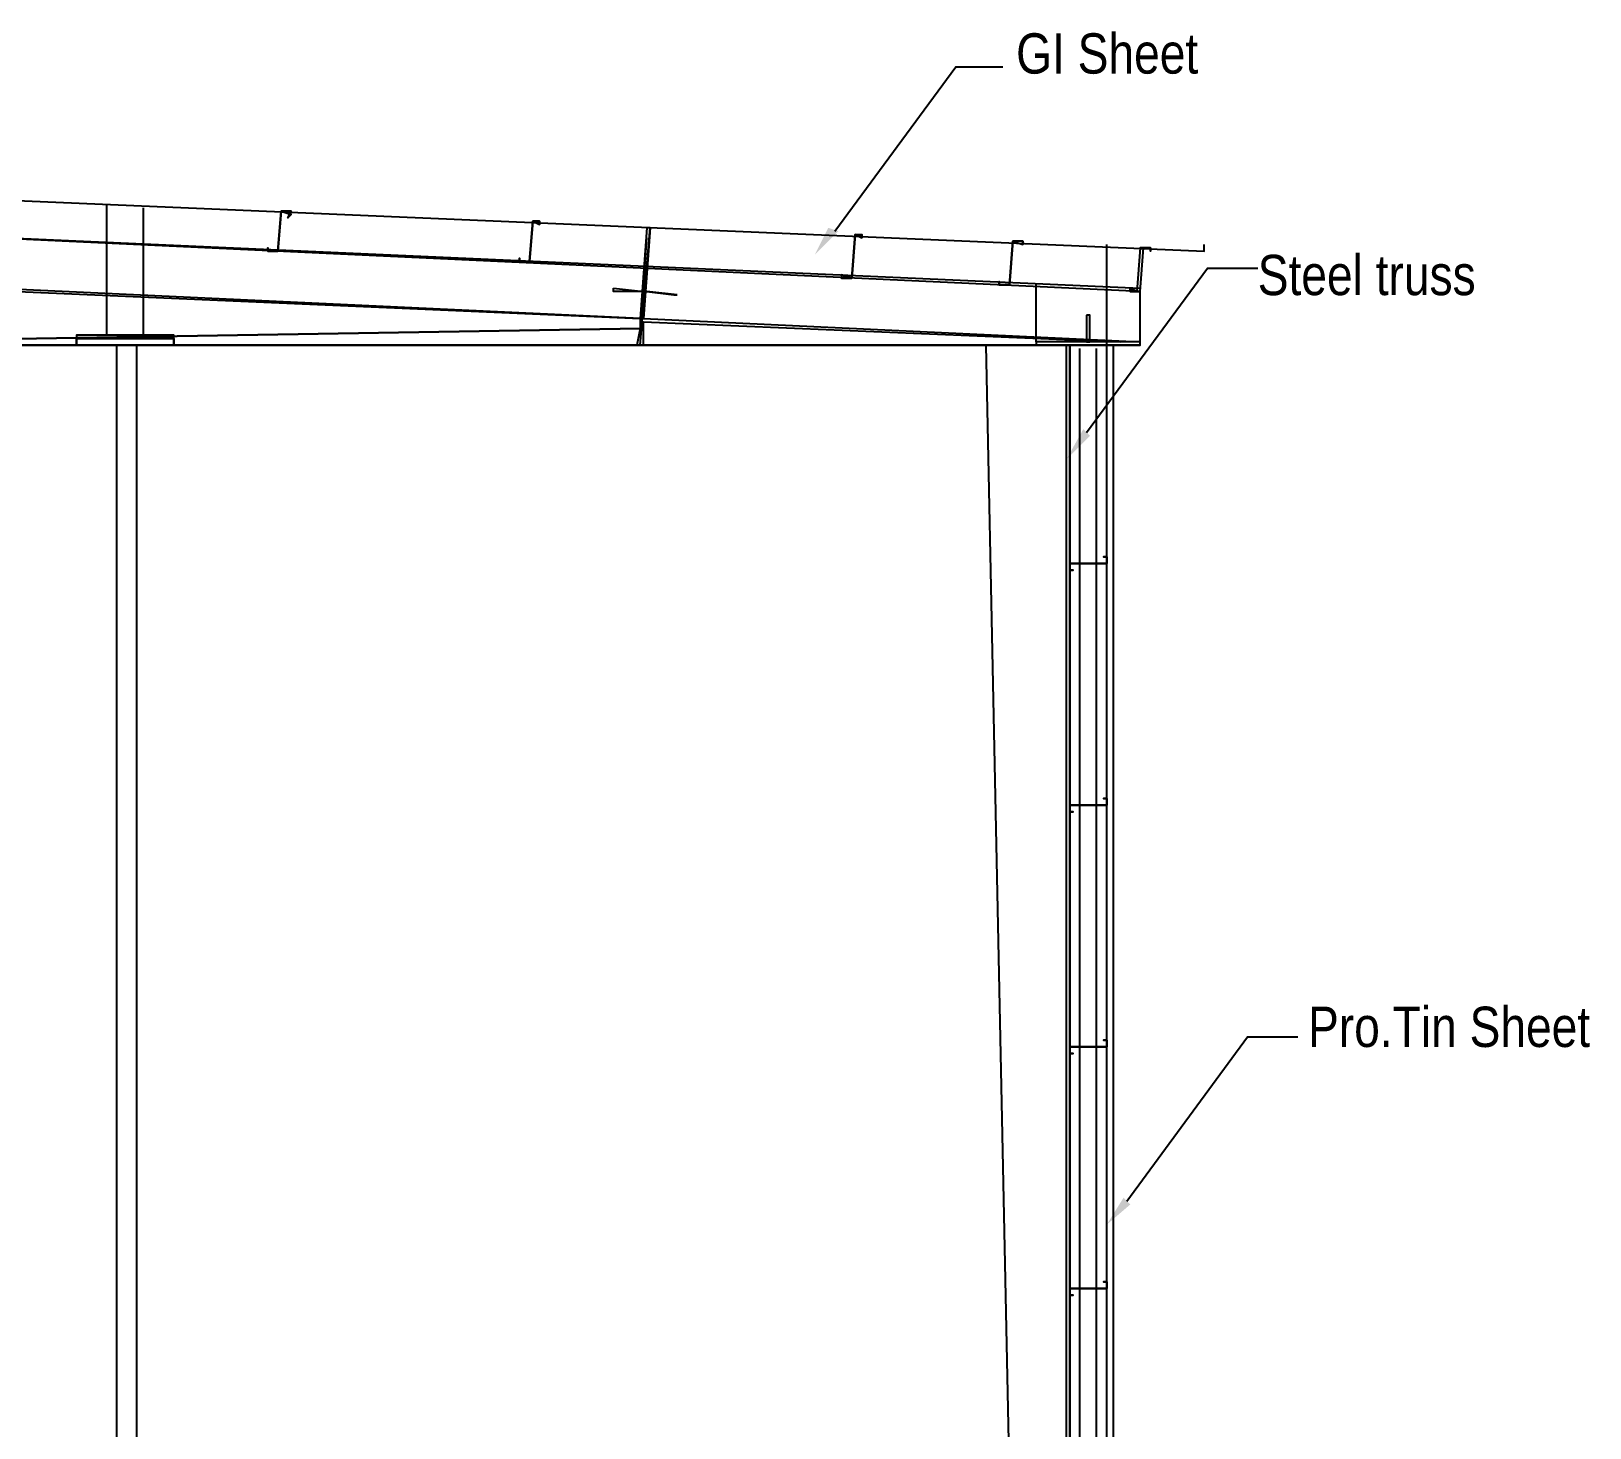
# Model space of a CAD drawing. Header units: metres. Extents: x -941 to 1333, y -28 to 1490.
# Drawn here: x 866.6 to 876.27, y 361.44 to 370.11 of the extents above; entities that cross this region are included whole.
import ezdxf

# ---------------------------------------------------------------- set-up
doc = ezdxf.new("R2010")
doc.units = ezdxf.units.M
doc.styles.add('style2A', font='swissc.ttf')

msp = doc.modelspace()

# ---------------------------------------------------------------- linework, layer by layer
at = {"lineweight": 25}
for points in [[(871.58723, 368.86456), (872.33705, 369.88515), (872.62865, 369.88515)], [(854.38297, 368.80207), (854.38297, 368.73959), (864.13066, 369.15616), (864.13066, 368.15639), (864.13066, 369.15616), (873.87835, 368.73959), (873.87835, 368.78125)], [(867.06746, 368.21888), (867.06746, 369.03119)], [(867.29658, 368.21888), (867.29658, 369.01036)], [(868.12971, 368.73959), (868.15054, 368.98953), (868.12971, 368.73959)], [(868.12971, 368.73959), (868.15054, 368.98953), (868.12971, 368.73959)], [(868.12971, 368.73959), (868.15054, 368.98953), (868.12971, 368.73959)], [(868.12971, 368.73959), (868.15054, 368.98953), (868.12971, 368.73959)], [(873.42013, 368.48965), (873.42013, 368.51048), (873.46178, 368.48965), (873.42013, 368.51048), (873.42013, 368.48965), (873.48261, 368.48965), (864.13066, 368.92704), (873.48261, 368.51048)], [(868.1922, 368.94787), (868.1922, 368.94787)], [(868.1922, 368.94787), (868.1922, 368.94787)], [(868.1922, 368.94787), (868.1922, 368.94787)], [(868.1922, 368.94787), (868.1922, 368.94787)], [(869.69184, 368.6771), (869.71267, 368.92704), (869.69184, 368.6771)], [(869.69184, 368.6771), (869.71267, 368.92704), (869.69184, 368.6771)], [(869.69184, 368.6771), (869.71267, 368.92704), (869.69184, 368.6771)], [(869.69184, 368.6771), (869.71267, 368.92704), (869.69184, 368.6771)], [(869.75433, 368.90622), (869.75433, 368.90622)], [(869.75433, 368.90622), (869.75433, 368.90622)], [(869.75433, 368.90622), (869.75433, 368.90622)], [(869.75433, 368.90622), (869.75433, 368.90622)], [(869.75433, 368.90622), (869.75433, 368.90622)], [(869.75433, 368.90622), (869.75433, 368.90622)], [(869.75433, 368.90622), (869.75433, 368.90622)], [(869.75433, 368.90622), (869.75433, 368.90622)], [(870.44166, 368.88539), (870.42084, 368.88539), (870.37918, 368.32302), (870.37918, 368.26054), (870.35835, 368.15639), (870.40001, 368.15639), (870.40001, 368.30219), (873.35764, 368.17722)], [(870.37918, 368.15639), (870.44166, 368.88539), (870.40001, 368.32302), (873.48261, 368.17722), (872.83693, 368.17722), (872.83693, 368.5313)], [(854.98699, 368.78125), (854.98699, 354.05557), (873.27433, 354.05557), (873.27433, 368.78125)], [(870.37918, 368.21888), (870.42084, 368.8229)], [(871.69137, 368.57296), (871.7122, 368.84373), (871.69137, 368.57296)], [(871.7122, 368.84373), (871.69137, 368.57296)], [(871.75385, 368.8229), (871.7122, 368.84373)], [(871.75385, 368.8229), (871.75385, 368.84373)], [(871.75385, 368.8229), (871.75385, 368.8229)], [(871.75385, 368.8229), (871.75385, 368.8229)], [(871.75385, 368.8229), (871.75385, 368.8229)], [(871.75385, 368.8229), (871.75385, 368.8229)], [(871.75385, 368.8229), (871.75385, 368.8229)], [(871.75385, 368.8229), (871.75385, 368.8229)], [(871.75385, 368.8229), (871.75385, 368.8229)], [(871.75385, 368.8229), (871.75385, 368.8229)], [(872.60782, 368.5313), (872.60782, 368.55213), (872.60782, 368.5313), (872.6703, 368.5313), (872.60782, 368.5313), (872.60782, 368.55213), (872.60782, 368.5313), (872.60782, 368.55213), (872.60782, 368.5313), (872.6703, 368.5313), (872.69113, 368.80207), (872.75362, 368.78125), (872.75362, 368.80207), (872.75362, 368.78125), (872.75362, 368.80207)], [(872.75362, 368.78125), (872.75362, 368.80207), (872.69113, 368.80207), (872.6703, 368.5313)], [(872.75362, 368.78125), (872.75362, 368.78125)], [(872.75362, 368.78125), (872.75362, 368.78125)], [(872.75362, 368.78125), (872.75362, 368.78125)], [(872.75362, 368.78125), (872.75362, 368.78125)], [(872.75362, 368.78125), (872.75362, 368.78125)], [(868.06723, 368.76042), (868.06723, 368.76042)], [(868.06723, 368.76042), (868.06723, 368.76042)], [(868.06723, 368.76042), (868.06723, 368.76042)], [(868.06723, 368.76042), (868.06723, 368.73959), (868.12971, 368.73959)], [(868.06723, 368.76042), (868.06723, 368.76042)], [(869.62936, 368.69793), (869.62936, 368.69793)], [(869.62936, 368.69793), (869.62936, 368.69793)], [(869.62936, 368.69793), (869.62936, 368.69793)], [(869.62936, 368.69793), (869.62936, 368.69793)], [(872.83693, 368.17722), (872.83693, 368.15639), (873.48261, 368.15639), (873.48261, 368.17722), (872.83693, 368.17722), (872.83693, 368.15639), (873.48261, 368.15639), (873.48261, 368.17722), (873.48261, 368.48965), (873.50344, 368.76042), (873.5451, 368.76042), (873.5451, 368.73959), (873.5451, 368.76042), (873.5451, 368.73959), (873.5451, 368.76042), (873.5451, 368.73959), (873.5451, 368.76042), (873.5451, 368.73959), (873.5451, 368.76042), (873.48261, 368.76042), (873.46178, 368.48965), (873.42013, 368.51048), (873.42013, 368.48965), (873.42013, 368.51048), (873.46178, 368.48965)], [(873.5451, 368.73959), (873.5451, 368.73959)], [(873.5451, 368.73959), (873.5451, 368.73959)], [(873.5451, 368.73959), (873.5451, 368.73959)], [(873.5451, 368.73959), (873.5451, 368.73959)], [(871.62888, 368.59379), (871.62888, 368.59379)], [(871.62888, 368.59379), (871.62888, 368.59379)], [(871.62888, 368.59379), (871.62888, 368.59379)], [(871.62888, 368.59379), (871.62888, 368.59379)], [(871.62888, 368.59379), (871.62888, 368.59379)], [(871.62888, 368.59379), (871.62888, 368.59379)], [(871.62888, 368.59379), (871.62888, 368.57296), (871.69137, 368.57296)], [(871.62888, 368.59379), (871.62888, 368.59379)], [(871.62888, 368.59379), (871.69137, 368.57296)], [(871.62888, 368.59379), (871.62888, 368.59379)], [(873.14936, 367.61485), (873.89918, 368.63545), (874.21161, 368.63545)], [(872.60782, 368.55213), (872.60782, 368.55213)], [(873.42013, 368.51048), (873.42013, 368.51048)], [(873.42013, 368.51048), (873.42013, 368.51048)], [(873.42013, 368.51048), (873.42013, 368.51048)], [(873.42013, 368.51048), (873.42013, 368.51048)], [(873.42013, 368.51048), (873.42013, 368.51048)], [(870.37918, 368.26054), (864.13066, 368.15639), (870.37918, 368.26054)], [(873.27433, 368.15639), (854.98699, 368.15639), (873.27433, 368.15639)], [(867.04664, 368.15639), (867.33823, 368.15639), (867.04664, 368.15639)], [(867.12995, 356.49249), (867.12995, 368.15639)], [(867.25492, 356.49249), (867.25492, 368.15639)], [(872.5245, 368.15639), (872.8161, 354.05557)], [(872.83693, 368.15639), (873.48261, 368.15639), (872.83693, 368.15639)], [(872.83693, 368.15639), (872.83693, 368.15639)], [(872.83693, 368.15639), (873.48261, 368.15639), (872.83693, 368.15639)], [(872.83693, 368.15639), (872.83693, 368.15639)], [(872.83693, 368.15639), (873.48261, 368.15639), (872.83693, 368.15639)], [(872.83693, 368.15639), (872.83693, 368.15639)], [(873.48261, 368.15639), (872.83693, 368.15639), (873.48261, 368.15639)], [(873.02439, 354.05557), (873.02439, 368.15639)], [(873.1077, 356.49249), (873.1077, 368.13556)], [(873.21184, 356.49249), (873.21184, 368.13556)], [(873.27433, 355.6177), (873.27433, 368.15639)], [(873.27433, 355.4719), (873.31598, 355.4719), (873.31598, 368.15639)], [(873.48261, 368.15639), (873.48261, 368.15639)], [(873.48261, 368.15639), (873.48261, 368.15639)], [(873.48261, 368.15639), (873.48261, 368.15639)], [(873.04521, 366.80255), (873.04521, 366.76089), (873.06604, 366.76089), (873.04521, 366.76089), (873.04521, 366.80255), (873.27433, 366.80255), (873.27433, 366.8442), (873.2535, 366.8442), (873.27433, 366.8442), (873.27433, 366.80255), (873.27433, 366.8442), (873.2535, 366.8442), (873.27433, 366.8442)], [(873.2535, 366.8442), (873.2535, 366.8442)], [(873.27433, 366.80255), (873.04521, 366.80255), (873.27433, 366.80255)], [(873.04521, 366.76089), (873.06604, 366.76089)], [(873.06604, 366.76089), (873.06604, 366.76089)], [(873.06604, 366.76089), (873.06604, 366.76089)], [(873.04521, 365.3029), (873.04521, 365.26125), (873.06604, 365.26125), (873.04521, 365.26125), (873.04521, 365.3029), (873.27433, 365.3029), (873.27433, 365.34456), (873.2535, 365.34456), (873.27433, 365.34456), (873.27433, 365.3029), (873.27433, 365.34456), (873.2535, 365.34456), (873.27433, 365.34456)], [(873.27433, 365.3029), (873.04521, 365.3029), (873.27433, 365.3029)], [(873.2535, 365.34456), (873.2535, 365.34456)], [(873.04521, 365.26125), (873.06604, 365.26125)], [(873.06604, 365.26125), (873.06604, 365.26125)], [(873.06604, 365.26125), (873.06604, 365.26125)], [(873.04521, 363.80326), (873.04521, 363.7616), (873.06604, 363.7616), (873.04521, 363.7616), (873.04521, 363.80326), (873.27433, 363.80326), (873.27433, 363.84491), (873.2535, 363.84491), (873.27433, 363.84491), (873.27433, 363.80326), (873.27433, 363.84491), (873.2535, 363.84491), (873.27433, 363.84491)], [(873.2535, 363.84491), (873.2535, 363.84491)], [(873.3993, 362.84515), (874.14912, 363.86574), (874.46155, 363.86574)], [(873.27433, 363.80326), (873.04521, 363.80326), (873.27433, 363.80326)], [(873.04521, 363.7616), (873.06604, 363.7616)], [(873.06604, 363.7616), (873.06604, 363.7616)], [(873.06604, 363.7616), (873.06604, 363.7616)], [(873.04521, 362.30361), (873.04521, 362.26196), (873.06604, 362.26196), (873.04521, 362.26196), (873.04521, 362.30361), (873.27433, 362.30361), (873.27433, 362.34527), (873.2535, 362.34527), (873.27433, 362.34527), (873.27433, 362.30361), (873.27433, 362.34527), (873.2535, 362.34527), (873.27433, 362.34527)], [(873.27433, 362.30361), (873.04521, 362.30361), (873.27433, 362.30361)], [(873.2535, 362.34527), (873.2535, 362.34527)], [(873.04521, 362.26196), (873.06604, 362.26196)], [(873.06604, 362.26196), (873.06604, 362.26196)], [(873.06604, 362.26196), (873.06604, 362.26196)]]:
    msp.add_lwpolyline(points, dxfattribs=at)
for points in [[(868.15054, 368.98953), (868.21303, 368.9687), (868.1922, 368.94787), (868.21303, 368.98953), (868.15054, 368.98953), (868.12971, 368.73959), (868.06723, 368.73959), (868.06723, 368.76042), (868.06723, 368.73959), (868.12971, 368.73959), (868.15054, 368.98953), (868.21303, 368.98953), (868.1922, 368.94787), (868.21303, 368.9687)], [(868.15054, 368.98953), (868.21303, 368.9687), (868.1922, 368.94787), (868.21303, 368.98953), (868.15054, 368.98953), (868.12971, 368.73959), (868.06723, 368.73959), (868.06723, 368.76042), (868.06723, 368.73959), (868.12971, 368.73959), (868.15054, 368.98953), (868.21303, 368.98953), (868.1922, 368.94787), (868.21303, 368.9687)], [(869.69184, 368.6771), (869.62936, 368.6771), (869.62936, 368.69793), (869.62936, 368.6771), (869.69184, 368.6771), (869.62936, 368.6771), (869.62936, 368.69793), (869.62936, 368.6771), (869.69184, 368.6771), (869.71267, 368.92704), (869.75433, 368.92704), (869.75433, 368.90622), (869.71267, 368.92704), (869.75433, 368.90622), (869.75433, 368.92704), (869.71267, 368.92704)], [(869.69184, 368.6771), (869.71267, 368.92704), (869.75433, 368.92704), (869.75433, 368.90622), (869.71267, 368.92704), (869.75433, 368.90622), (869.75433, 368.92704), (869.71267, 368.92704), (869.69184, 368.6771), (869.62936, 368.6771), (869.62936, 368.69793), (869.62936, 368.6771), (869.69184, 368.6771), (869.62936, 368.6771), (869.62936, 368.69793), (869.62936, 368.6771)], [(871.69137, 368.57296), (871.62888, 368.59379), (871.62888, 368.57296), (871.69137, 368.57296), (871.7122, 368.84373), (871.75385, 368.84373), (871.75385, 368.8229), (871.7122, 368.84373)], [(871.69137, 368.57296), (871.62888, 368.59379), (871.62888, 368.57296), (871.69137, 368.57296), (871.7122, 368.84373)], [(871.69137, 368.57296), (871.62888, 368.59379), (871.62888, 368.57296), (871.69137, 368.57296), (871.7122, 368.84373)], [(871.7122, 368.84373), (871.75385, 368.8229), (871.75385, 368.84373), (871.75385, 368.8229)], [(870.37918, 368.32302), (864.13066, 368.61462), (857.88214, 368.32302), (864.13066, 368.59379)], [(870.21255, 368.51048), (870.40001, 368.48965), (870.21255, 368.48965)], [(870.60829, 368.46882), (870.42084, 368.48965), (870.58746, 368.46882)], [(872.6703, 368.5313), (872.60782, 368.5313), (872.60782, 368.55213), (872.60782, 368.5313)], [(873.14936, 368.34385), (873.14936, 368.17722), (873.17019, 368.17722), (873.17019, 368.34385)], [(866.88001, 368.19805), (867.48403, 368.19805), (867.48403, 368.21888), (866.88001, 368.21888)], [(866.88001, 368.15639), (867.48403, 368.15639), (867.48403, 368.19805), (866.88001, 368.19805)], [(867.48403, 368.15639), (866.88001, 368.15639), (866.88001, 368.19805), (867.48403, 368.19805)], [(866.88001, 368.15639), (867.48403, 368.15639), (867.48403, 368.19805), (866.88001, 368.19805)], [(867.48403, 368.15639), (866.88001, 368.15639), (866.88001, 368.19805), (867.48403, 368.19805)], [(866.88001, 368.15639), (866.88001, 368.19805), (867.48403, 368.19805), (867.48403, 368.15639), (866.88001, 368.15639), (867.48403, 368.15639), (867.48403, 368.19805), (866.88001, 368.19805)], [(873.04521, 368.15639), (873.04521, 354.05557)], [(873.04521, 366.80255), (873.27433, 366.80255), (873.04521, 366.80255), (873.04521, 366.76089), (873.06604, 366.76089), (873.04521, 366.76089)], [(873.04521, 365.3029), (873.27433, 365.3029), (873.04521, 365.3029), (873.04521, 365.26125), (873.06604, 365.26125), (873.04521, 365.26125)], [(873.04521, 363.80326), (873.27433, 363.80326), (873.04521, 363.80326), (873.04521, 363.7616), (873.06604, 363.7616), (873.04521, 363.7616)], [(873.04521, 362.30361), (873.27433, 362.30361), (873.04521, 362.30361), (873.04521, 362.26196), (873.06604, 362.26196), (873.04521, 362.26196)]]:
    msp.add_lwpolyline(points, close=True, dxfattribs=at)
for points in [[(871.60806, 368.86456), (871.46226, 368.71876), (871.54557, 368.88539)], [(873.17019, 367.59403), (873.02439, 367.44823), (873.12853, 367.63568)], [(873.42013, 362.82432), (873.27433, 362.69935), (873.37847, 362.86598)]]:
    msp.add_solid(points)

# ---------------------------------------------------------------- texts
at = {"attachment_point": 7, "style": 'style2A'}
for s, insert, char_height in [('GI Sheet', (872.71196, 369.83886), 0.249986), ('Steel truss', (874.21161, 368.46418), 0.2499858), ('Pro.Tin Sheet', (874.52403, 363.79862), 0.2499858)]:
    msp.add_mtext(s, dxfattribs=dict(at, insert=insert, char_height=char_height))

doc.saveas('drawing.dxf')
